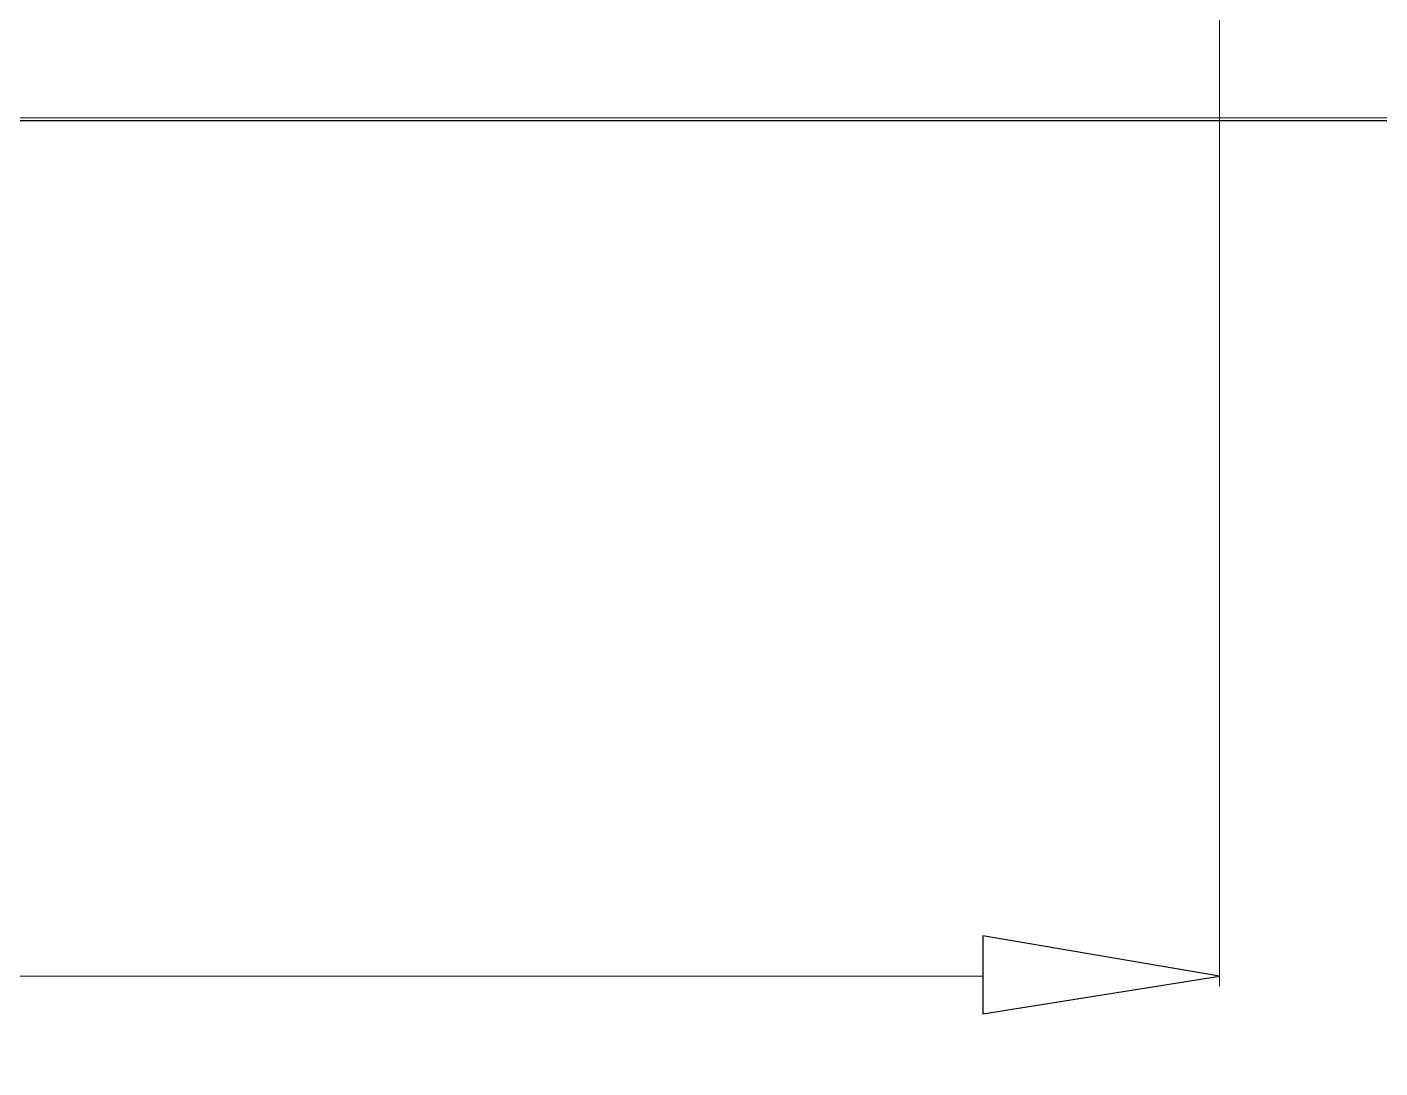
# Model space of a CAD drawing. Header units: centimetres. Extents: x -20.7 to 20.7, y -14.5 to 14.5.
# Drawn here: x -10.936 to -9.798, y 1.564 to 2.439 of the extents above; entities that cross this region are included whole.
import ezdxf

# ---------------------------------------------------------------- set-up
doc = ezdxf.new("R2010")
doc.units = ezdxf.units.CM
doc.header["$MEASUREMENT"] = 0
doc.layers.add('layer 1', color=7, linetype='Continuous')

msp = doc.modelspace()

# ---------------------------------------------------------------- linework, layer by layer
at = {"layer": 'layer 1', "lineweight": 9}
msp.add_open_spline([(19.88612, 13.89874), (19.88612, 13.89874), (-20.11465, 13.89874), (-20.11465, 13.89874), (-20.11465, 13.89874), (-20.11465, 13.89874), (-20.11465, -13.80208), (-20.11465, -13.80208)], degree=3, knots=[0, 0, 0, 0, 0.3333333, 0.3333333, 0.3333333, 0.3333333, 1, 1, 1, 1], dxfattribs=at)
at = {"layer": 'layer 1', "lineweight": 20}
msp.add_open_spline([(-8.55553, 0.01129), (-8.55553, 0.01129), (-8.57247, 0.51082), (-8.57247, 0.51082), (-8.57247, 0.51082), (-8.57247, 0.51082), (-12.1708, 0.51082), (-12.1708, 0.51082), (-12.1708, 0.51082), (-12.1708, 0.51082), (-12.1835, 0.01129), (-12.1835, 0.01129), (-12.1835, 0.01129), (-12.1835, 0.01129), (-14.84415, 0.01129), (-14.84415, 0.01129), (-14.84415, 0.01129), (-14.84415, 0.01129), (-14.88225, 2.36079), (-14.88225, 2.36079), (-14.88225, 2.36079), (-14.88225, 2.36079), (-14.86955, 3.21169), (-14.86955, 3.21169), (-14.86955, 3.21169), (-14.86955, 3.21169), (-13.83238, 3.21169), (-13.83238, 3.21169), (-13.83238, 3.21169), (-13.83238, 3.21169), (-13.78793, 5.86176), (-13.78793, 5.86176), (-13.78793, 5.86176), (-13.78793, 5.86176), (-12.63223, 5.86176), (-12.63223, 5.86176), (-12.63223, 5.86176), (-12.63223, 5.86176), (-12.6026, 7.76252), (-12.6026, 7.76252), (-12.6026, 7.76252), (-12.6026, 7.76252), (-8.16395, 7.76252), (-8.16395, 7.76252), (-8.16395, 7.76252), (-8.16395, 7.76252), (-8.1322, 5.86176), (-8.1322, 5.86176), (-8.1322, 5.86176), (-8.1322, 5.86176), (-6.97862, 5.86176), (-6.97862, 5.86176), (-6.97862, 5.86176), (-6.97862, 5.86176), (-6.93417, 3.21169), (-6.93417, 3.21169), (-6.93417, 3.21169), (-6.93417, 3.21169), (-5.897, 3.21169), (-5.897, 3.21169), (-5.897, 3.21169), (-5.897, 3.21169), (-5.88218, 2.36079), (-5.88218, 2.36079), (-5.88218, 2.36079), (-5.88218, 2.36079), (-5.9224, 0.01129), (-5.9224, 0.01129), (-5.9224, 0.01129), (-5.9224, 0.01129), (-8.55553, 0.01129), (-8.55553, 0.01129)], degree=3, knots=[0, 0, 0, 0, 0.0526316, 0.0526316, 0.0526316, 0.0526316, 0.1052632, 0.1052632, 0.1052632, 0.1052632, 0.1578947, 0.1578947, 0.1578947, 0.1578947, 0.2105263, 0.2105263, 0.2105263, 0.2105263, 0.2631579, 0.2631579, 0.2631579, 0.2631579, 0.3157895, 0.3157895, 0.3157895, 0.3157895, 0.3684211, 0.3684211, 0.3684211, 0.3684211, 0.4210526, 0.4210526, 0.4210526, 0.4210526, 0.4736842, 0.4736842, 0.4736842, 0.4736842, 0.5263158, 0.5263158, 0.5263158, 0.5263158, 0.5789474, 0.5789474, 0.5789474, 0.5789474, 0.6315789, 0.6315789, 0.6315789, 0.6315789, 0.6842105, 0.6842105, 0.6842105, 0.6842105, 0.7368421, 0.7368421, 0.7368421, 0.7368421, 0.7894737, 0.7894737, 0.7894737, 0.7894737, 0.8421053, 0.8421053, 0.8421053, 0.8421053, 0.8947368, 0.8947368, 0.8947368, 0.8947368, 1, 1, 1, 1], dxfattribs=at)
at = {"layer": 'layer 1', "lineweight": 13}
for points in [[(-9.93348, 3.27096), (-9.93348, 3.27096), (-9.93348, 1.63266), (-9.93348, 1.63266)], [(-12.64917, 1.64112), (-12.64917, 1.64112), (-10.13245, 1.64112), (-10.13245, 1.64112)]]:
    msp.add_open_spline(points, degree=3, dxfattribs=at)
at = {"layer": 'layer 1', "lineweight": 20}
msp.add_open_spline([(-14.88225, 2.3629), (-14.88225, 2.3629), (-5.88218, 2.3629), (-5.88218, 2.3629)], degree=3, dxfattribs=at)
at = {"layer": 'layer 1', "lineweight": 25}
msp.add_open_spline([(-12.17927, 0.07056), (-12.17927, 0.07056), (-12.1835, 0.07056), (-12.1835, 0.07056), (-12.1835, 0.07056), (-12.1835, 0.07056), (-12.18773, 0.06844), (-12.18773, 0.06844), (-12.18773, 0.06844), (-12.18773, 0.06844), (-12.20255, 0.07056), (-12.20255, 0.07056), (-12.20255, 0.07056), (-12.20255, 0.07056), (-14.84415, 0.07056), (-14.84415, 0.07056), (-14.84415, 0.07056), (-14.84415, 0.07056), (-14.88225, 2.36079), (-14.88225, 2.36079), (-14.88225, 2.36079), (-14.88225, 2.36079), (-14.87802, 2.36079), (-14.87802, 2.36079), (-14.87802, 2.36079), (-11.88152, 2.36079), (-8.88503, 2.36079), (-5.88853, 2.36079), (-5.88853, 2.36079), (-5.88853, 2.36079), (-5.88218, 2.36079), (-5.88218, 2.36079)], degree=3, knots=[0, 0, 0, 0, 0.1111111, 0.1111111, 0.1111111, 0.1111111, 0.2222222, 0.2222222, 0.2222222, 0.2222222, 0.3333333, 0.3333333, 0.3333333, 0.3333333, 0.4444444, 0.4444444, 0.4444444, 0.4444444, 0.5555556, 0.5555556, 0.5555556, 0.5555556, 0.6666667, 0.6666667, 0.6666667, 0.6666667, 0.7777778, 0.7777778, 0.7777778, 0.7777778, 1, 1, 1, 1], dxfattribs=at)
at = {"layer": 'layer 1'}
msp.add_open_spline([(-10.13245, 1.60937), (-10.13245, 1.60937), (-10.13245, 1.67499), (-10.13245, 1.67499), (-10.13245, 1.67499), (-10.13245, 1.67499), (-9.93348, 1.64112), (-9.93348, 1.64112), (-9.93348, 1.64112), (-9.93348, 1.64112), (-10.13245, 1.60937), (-10.13245, 1.60937)], degree=3, knots=[0, 0, 0, 0, 0.25, 0.25, 0.25, 0.25, 0.5, 0.5, 0.5, 0.5, 1, 1, 1, 1], dxfattribs=at)

doc.saveas('drawing.dxf')
